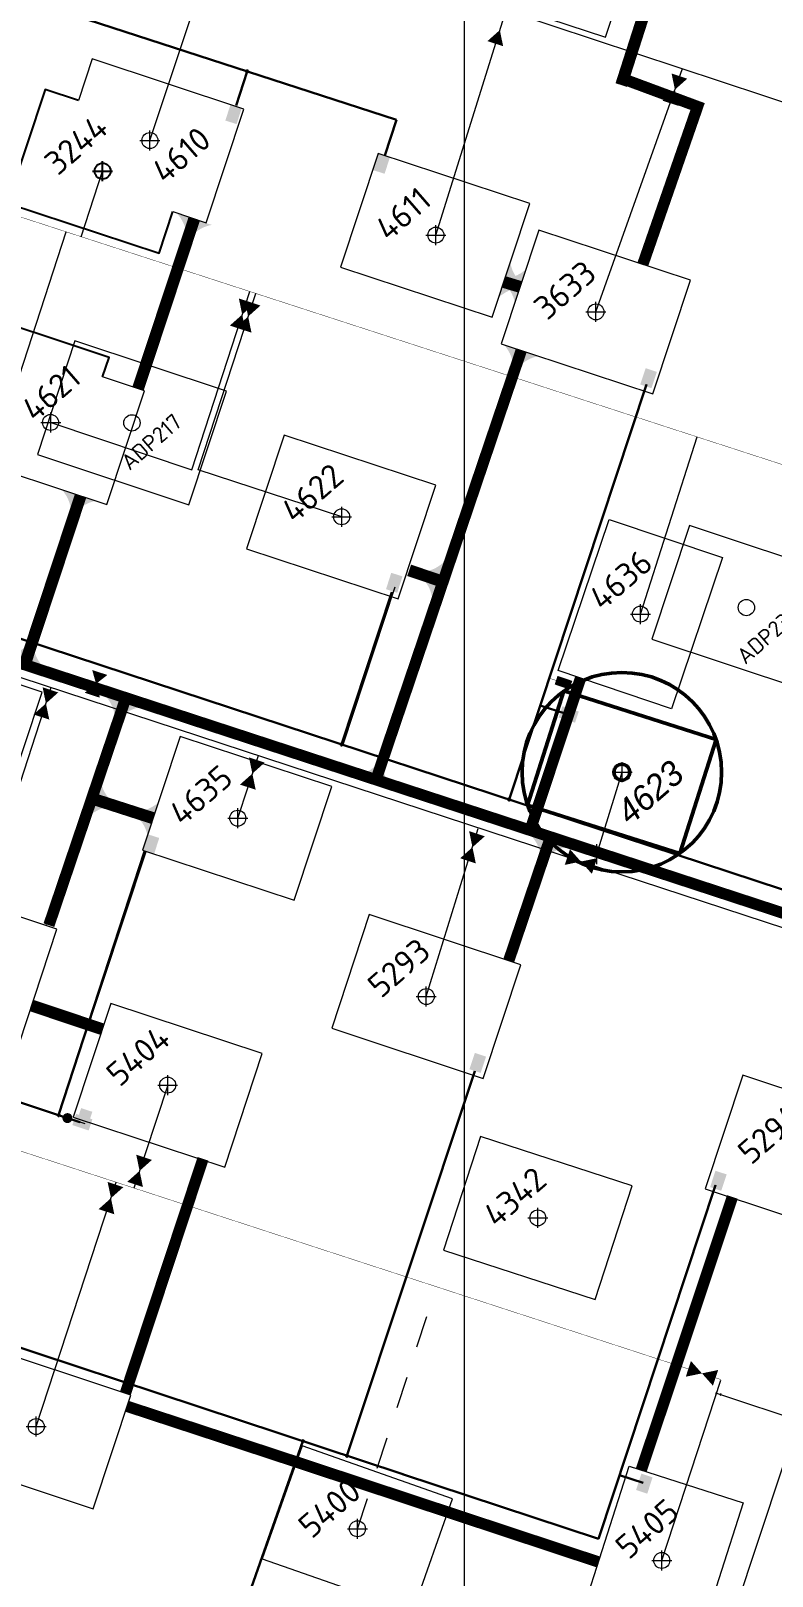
# Model space of a CAD drawing. Header units: millimetres. Extents: x 519 to 9564855, y -810 to 5021775.
# Drawn here: x 9544783 to 9545154, y 4996223 to 4996998 of the extents above; entities that cross this region are included whole.
import ezdxf

# ---------------------------------------------------------------- set-up
doc = ezdxf.new("R2010")
doc.units = ezdxf.units.MM
doc.header["$LTSCALE"] = 2
doc.header["$MEASUREMENT"] = 0
doc.header["$PDMODE"] = 2
doc.header["$PDSIZE"] = 5
doc.linetypes.add('Punctir', pattern=[0.32, 0.16, -0.16])
for name, color, linetype in [('160 скважин на 2012 год', 7, 'Continuous'), ('164 скв. на 2011 год (измененные)', 121, 'Continuous'), ('Existing roads', 41, 'Continuous'), ('Future Roads', 44, 'Continuous'), ('GRID_PULKOVO', 7, 'Continuous'), ('OilColl&Flowlines', 3, 'Continuous'), ('Stage 10 wells', 7, 'Continuous'), ('Stage VII wells', 9, 'Continuous'), ('Скважины 2017г', 221, 'Continuous'), ('Скважины 2019г.', 241, 'Continuous'), ('Скважины на 2016 год.', 40, 'Continuous'), ('Скважины на 2025 год _ОСМОТР', 5, 'Continuous')]:
    doc.layers.add(name, color=color, linetype=linetype)
for name, color, linetype, lineweight in [('160 скважин на 2012 год - Электрика', 192, 'Continuous', 30), ('160 скважин на2012 год.Выкидные линии', 5, 'Continuous', 30), ('TX_OIL_New Steel', 244, 'Continuous', 50), ('неф.коллектор', 94, 'g5_122_n', 30), ('Скважины на 2022 год', 60, 'Continuous', 13), ('Скважины на 2023 год', 201, 'Continuous', 20), ('Скважины на 2026', 222, 'Continuous', 50), ('Электро', 1, 'Continuous', 30), ('Электроснаб', 1, 'Continuous', 18), ('Электроснабжене', 1, 'Continuous', 18)]:
    doc.layers.add(name, color=color, linetype=linetype, lineweight=lineweight)
doc.styles.add('Elect', font='isocpeur.ttf')
doc.styles.add('GeoApp', font='', dxfattribs={"height": 1})
doc.styles.add('Line_GUGK', font='')
doc.styles.get('GeoApp').set_extended_font_data('D431', italic=True)
doc.styles.get('Line_GUGK').set_extended_font_data('Bm431', italic=True)
doc.linetypes.add('g5_122_n', pattern='A,1,-1,1.5,-0.3,["Н",GeoApp,S=1,R=0,X=0,Y=-0.5],-1.5,1.5,-1,4,-1,4,-1,3', length=20.8)

msp = doc.modelspace()

# ---------------------------------------------------------------- hatches: boundary and pattern name
at = {"layer": '160 скважин на 2012 год - Электрика', "lineweight": 0, "ltscale": 7.5}
msp.add_hatch(color=1, dxfattribs=at).paths.add_polyline_path([(9544805.48369, 4996455.15724), (9544803.6267, 4996449.54501), (9544811.80856, 4996446.83778), (9544813.66555, 4996452.45001)])
at = {"layer": 'Existing roads', "lineweight": 0}
h = msp.add_hatch(color=256, dxfattribs=at)
edge = h.paths.add_edge_path()
edge.add_line((9544862.28637, 4996896.26312), (9544860.69914, 4996896.85989))
edge.add_arc((9544843.43215, 4996894.49903), 17.42763, 7.78557583, 43.05508234)
edge.add_line((9544856.16648, 4996906.3969), (9544864.75031, 4996903.72907))
edge.add_line((9544864.75031, 4996903.72907), (9544862.28637, 4996896.26312))
edge = h.paths.add_edge_path()
edge.add_line((9544863.81208, 4996895.6895), (9544862.28637, 4996896.26312))
edge.add_line((9544862.28637, 4996896.26312), (9544864.75031, 4996903.72907))
edge.add_line((9544864.75031, 4996903.72907), (9544873.51801, 4996900.81327))
edge.add_arc((9544876.38716, 4996883.62344), 17.42763, 99.4758585, 136.18342406)
h = msp.add_hatch(color=256, dxfattribs=at)
h.paths.add_polyline_path([(9545027.64177, 4996870.69771), (9545027.04139, 4996869.11183, 0.155118741), (9545017.49409, 4996864.6009), (9545020.2667, 4996873.15021)])
h.paths.add_polyline_path([(9545028.21887, 4996872.2221), (9545027.64177, 4996870.69771), (9545020.2667, 4996873.15021), (9545023.11719, 4996881.93967, 0.161550784)])
h = msp.add_hatch(color=256, dxfattribs=at)
h.paths.add_polyline_path([(9545020.95145, 4996872.56771), (9545021.54821, 4996874.15494, 0.155118741), (9545031.08522, 4996878.6876), (9545028.33208, 4996870.132)])
h.paths.add_polyline_path([(9545020.37782, 4996871.042), (9545020.95145, 4996872.56771), (9545028.33208, 4996870.132), (9545025.5016, 4996861.33607, 0.161550784)])
h = msp.add_hatch(color=256, dxfattribs=at)
h.paths.add_polyline_path([(9545026.0752, 4996830.47601), (9545024.48796, 4996831.07277, 0.155118741), (9545019.95531, 4996840.60978), (9545028.51091, 4996837.85664)])
h.paths.add_polyline_path([(9545027.6009, 4996829.90238), (9545026.0752, 4996830.47601), (9545028.51091, 4996837.85664), (9545037.30684, 4996835.02616, 0.161550784)])
h = msp.add_hatch(color=256, dxfattribs=at)
h.paths.add_polyline_path([(9544804.4231, 4996757.97458), (9544802.83586, 4996758.57134, 0.155118741), (9544798.30321, 4996768.10835), (9544806.8588, 4996765.35521)])
h.paths.add_polyline_path([(9544805.9488, 4996757.40095), (9544804.4231, 4996757.97458), (9544806.8588, 4996765.35521), (9544815.65474, 4996762.52473, 0.161550784)])
h = msp.add_hatch(color=256, dxfattribs=at)
h.paths.add_polyline_path([(9544979.33414, 4996725.41167), (9544979.93091, 4996726.99891, 0.155118741), (9544989.46792, 4996731.53157), (9544986.71477, 4996722.97597)])
h.paths.add_polyline_path([(9544978.76052, 4996723.88597), (9544979.33414, 4996725.41167), (9544986.71477, 4996722.97597), (9544983.88429, 4996714.18003, 0.161550784)])
h = msp.add_hatch(color=256, dxfattribs=at)
h.paths.add_polyline_path([(9544782.64686, 4996689.70432), (9544784.2341, 4996689.10756, 0.155118741), (9544788.76675, 4996679.57055), (9544780.21115, 4996682.32369)])
h.paths.add_polyline_path([(9544781.12116, 4996690.27795), (9544782.64686, 4996689.70432), (9544780.21115, 4996682.32369), (9544771.41522, 4996685.15417, 0.161550784)])
h = msp.add_hatch(color=256, dxfattribs=at)
h.paths.add_polyline_path([(9544826.3671, 4996654.49411), (9544824.77986, 4996655.09087, 0.155118741), (9544820.24721, 4996664.62788), (9544828.8028, 4996661.87474)])
h.paths.add_polyline_path([(9544827.8928, 4996653.92048), (9544826.3671, 4996654.49411), (9544828.8028, 4996661.87474), (9544837.59874, 4996659.04426, 0.161550784)])
h = msp.add_hatch(color=256, dxfattribs=at)
h.paths.add_polyline_path([(9544957.57645, 4996629.61543), (9544959.16369, 4996629.01867, 0.155118741), (9544963.69634, 4996619.48166), (9544955.14075, 4996622.2348)])
h.paths.add_polyline_path([(9544956.05075, 4996630.18906), (9544957.57645, 4996629.61543), (9544955.14075, 4996622.2348), (9544946.34481, 4996625.06528, 0.161550784)])
h = msp.add_hatch(color=256, dxfattribs=at)
h.paths.add_polyline_path([(9544822.45742, 4996610.68974), (9544821.86066, 4996609.1025, 0.155118741), (9544812.32365, 4996604.56985), (9544815.07679, 4996613.12544)])
h.paths.add_polyline_path([(9544823.03105, 4996612.21544), (9544822.45742, 4996610.68974), (9544815.07679, 4996613.12544), (9544817.90727, 4996621.92138, 0.161550784)])
h = msp.add_hatch(color=256, dxfattribs=at)
h.paths.add_polyline_path([(9544836.86575, 4996605.39399), (9544837.46251, 4996606.98123, 0.155118741), (9544846.99952, 4996611.51388), (9544844.24638, 4996602.95829)])
h.paths.add_polyline_path([(9544836.29212, 4996603.86829), (9544836.86575, 4996605.39399), (9544844.24638, 4996602.95829), (9544841.4159, 4996594.16235, 0.161550784)])
h = msp.add_hatch(color=256, dxfattribs=at)
h.paths.add_polyline_path([(9545039.82746, 4996584.26043), (9545038.24022, 4996584.85719, 0.155118741), (9545033.70757, 4996594.39421), (9545042.26317, 4996591.64106)])
h.paths.add_polyline_path([(9545041.35316, 4996583.6868), (9545039.82746, 4996584.26043), (9545042.26317, 4996591.64106), (9545051.0591, 4996588.81058, 0.161550784)])
at = {"layer": 'Скважины 2017г', "linetype": 'ByBlock', "lineweight": 0, "ltscale": 40}
h = msp.add_hatch(color=1, dxfattribs=at)
h.dxf.hatch_style = 1
h.set_gradient(color1=(255, 0, 0), color2=(255, 0, 0), tint=1)
h.paths.add_polyline_path([(9545054.16036, 4996672.23684), (9545046.7843, 4996674.75078), (9545045.32412, 4996670.46651), (9545052.70018, 4996667.95257)])
at = {"layer": 'Электро', "ltscale": 25}
for points in [[(9544888.557, 4996959.56348), (9544882.92488, 4996961.35924), (9544880.3069, 4996953.14839), (9544885.93902, 4996951.35263)], [(9544962.74045, 4996934.67343), (9544957.10833, 4996936.4692), (9544954.49036, 4996928.25834), (9544960.12248, 4996926.46258)]]:
    msp.add_hatch(color=256, dxfattribs=at).paths.add_polyline_path(points)
at = {"layer": 'Электро'}
for points in [[(9545088.22847, 4996820.81794), (9545093.8407, 4996818.96095), (9545096.54793, 4996827.14281), (9545090.9357, 4996828.9998)], [(9544847.16688, 4996593.49782), (9544841.53476, 4996595.29359), (9544838.91679, 4996587.08273), (9544844.54891, 4996585.28697)], [(9545002.62198, 4996477.56747), (9545008.23422, 4996475.71048), (9545010.94145, 4996483.89234), (9545005.32921, 4996485.74933)], [(9544805.34272, 4996449.8945), (9544810.95496, 4996448.03752), (9544813.66219, 4996456.21938), (9544808.04995, 4996458.07636)], [(9545123.23496, 4996418.48303), (9545128.84719, 4996416.62605), (9545131.55442, 4996424.80791), (9545125.94219, 4996426.66489)]]:
    msp.add_hatch(color=256, dxfattribs=at).paths.add_polyline_path(points)
at = {"layer": 'Электро', "ltscale": 7.5}
for points in [[(9544969.07218, 4996724.62472), (9544963.44006, 4996726.42049), (9544960.82209, 4996718.20963), (9544966.45421, 4996716.41387)], [(9545055.55255, 4996651.24113), (9545057.40954, 4996656.85336), (9545049.22768, 4996659.56059), (9545047.37069, 4996653.94835)]]:
    msp.add_hatch(color=256, dxfattribs=at).paths.add_polyline_path(points)
at = {"layer": 'Электро', "ltscale": 0.09}
msp.add_hatch(color=256, dxfattribs=at).paths.add_polyline_path([(9545086.11356, 4996266.62354), (9545091.72579, 4996264.76656), (9545094.43302, 4996272.94841), (9545088.82079, 4996274.8054)])
at = {"layer": 'Электроснаб', "lineweight": 0}
for points in [[(9545088.22847, 4996820.81794), (9545093.8407, 4996818.96095), (9545096.54793, 4996827.14281), (9545090.9357, 4996828.9998)], [(9544847.16688, 4996593.49782), (9544841.53476, 4996595.29359), (9544838.91679, 4996587.08273), (9544844.54891, 4996585.28697)], [(9545002.62198, 4996477.56747), (9545008.23422, 4996475.71048), (9545010.94145, 4996483.89234), (9545005.32921, 4996485.74933)], [(9544805.34272, 4996449.8945), (9544810.95496, 4996448.03752), (9544813.66219, 4996456.21938), (9544808.04995, 4996458.07636)], [(9545123.23496, 4996418.48303), (9545128.84719, 4996416.62605), (9545131.55442, 4996424.80791), (9545125.94219, 4996426.66489)]]:
    msp.add_hatch(color=1, dxfattribs=at).paths.add_polyline_path(points)
at = {"layer": 'Электроснаб', "lineweight": 0, "ltscale": 7.5}
for points in [[(9544969.07218, 4996724.62472), (9544963.44006, 4996726.42049), (9544960.82209, 4996718.20963), (9544966.45421, 4996716.41387)], [(9545055.55255, 4996651.24113), (9545057.40954, 4996656.85336), (9545049.22768, 4996659.56059), (9545047.37069, 4996653.94835)]]:
    msp.add_hatch(color=1, dxfattribs=at).paths.add_polyline_path(points)
at = {"layer": 'Электроснаб', "lineweight": 0, "ltscale": 0.09}
msp.add_hatch(color=1, dxfattribs=at).paths.add_polyline_path([(9545086.11356, 4996266.62354), (9545091.72579, 4996264.76656), (9545094.43302, 4996272.94841), (9545088.82079, 4996274.8054)])
at = {"layer": 'Электроснабжене', "lineweight": 0}
for points in [[(9545088.22847, 4996820.81794), (9545093.8407, 4996818.96095), (9545096.54793, 4996827.14281), (9545090.9357, 4996828.9998)], [(9544847.16688, 4996593.49782), (9544841.53476, 4996595.29359), (9544838.91679, 4996587.08273), (9544844.54891, 4996585.28697)], [(9545002.62198, 4996477.56747), (9545008.23422, 4996475.71048), (9545010.94145, 4996483.89234), (9545005.32921, 4996485.74933)], [(9544805.34272, 4996449.8945), (9544810.95496, 4996448.03752), (9544813.66219, 4996456.21938), (9544808.04995, 4996458.07636)], [(9545123.23496, 4996418.48303), (9545128.84719, 4996416.62605), (9545131.55442, 4996424.80791), (9545125.94219, 4996426.66489)]]:
    msp.add_hatch(color=1, dxfattribs=at).paths.add_polyline_path(points)
at = {"layer": 'Электроснабжене', "lineweight": 0, "ltscale": 7.5}
for points in [[(9544969.07218, 4996724.62472), (9544963.44006, 4996726.42049), (9544960.82209, 4996718.20963), (9544966.45421, 4996716.41387)], [(9545055.55255, 4996651.24113), (9545057.40954, 4996656.85336), (9545049.22768, 4996659.56059), (9545047.37069, 4996653.94835)]]:
    msp.add_hatch(color=1, dxfattribs=at).paths.add_polyline_path(points)
at = {"layer": 'Электроснабжене', "lineweight": 0, "ltscale": 0.09}
msp.add_hatch(color=1, dxfattribs=at).paths.add_polyline_path([(9545086.11356, 4996266.62354), (9545091.72579, 4996264.76656), (9545094.43302, 4996272.94841), (9545088.82079, 4996274.8054)])

# ---------------------------------------------------------------- linework, layer by layer
at = {"color": 1, "linetype": 'ByBlock', "lineweight": 0, "ltscale": 80}
for p, q in [((9544965.22869, 4996719.23239), (9544939.22527, 4996640.24107, 0)), ((9544840.43939, 4996586.49611, 0), (9544796.74605, 4996454.54198, 0)), ((9544796.74605, 4996454.54198, 0), (9544763.51778, 4996465.53662, 0))]:
    msp.add_line(p, q, dxfattribs=at)
at = {"color": 3, "linetype": 'ByBlock', "lineweight": 0, "ltscale": 80}
msp.add_lwpolyline([(9544886.5, 4996603.4), (9544896.8388, 4996634.83639)], dxfattribs=at)
at = {"layer": '160 скважин на 2012 год', "color": 0, "linetype": 'ByBlock', "lineweight": 0, "elevation": 0.00005}
msp.add_lwpolyline([(9544803.99218, 4996453.5859), (9544879.9727, 4996428.44532), (9544898.82814, 4996485.43072), (9544822.84761, 4996510.5713)], close=True, dxfattribs=at)
at = {"layer": '160 скважин на 2012 год', "color": 0, "linetype": 'ByBlock', "lineweight": 0}
msp.add_lwpolyline([(9544738.09218, 4996282.3859), (9544814.0727, 4996257.24532), (9544832.92814, 4996314.23072), (9544756.94761, 4996339.3713)], close=True, dxfattribs=at)
for centre in [(9544851.4, 4996469.6), (9544785.5, 4996298.4)]:
    msp.add_circle(centre, 4, dxfattribs=at)
for p in [(9544851.4, 4996469.6), (9544785.5, 4996298.4)]:
    msp.add_point(p, dxfattribs=at)
at = {"layer": '160 скважин на 2012 год - Электрика', "color": 1, "lineweight": 0, "ltscale": 7.5}
msp.add_line((9544796.74605, 4996454.54198, 0), (9544809.8758, 4996450.33506, 0), dxfattribs=at)
at = {"layer": '160 скважин на 2012 год - Электрика', "color": 1, "lineweight": 0, "ltscale": 7.5, "const_width": 2.5, "elevation": 0}
msp.add_lwpolyline([(9544799.98316, 4996453.43781, 1), (9544802.3608, 4996452.66527, 1)], format="xyb", close=True, dxfattribs=at)
at = {"layer": '160 скважин на2012 год.Выкидные линии', "color": 3, "linetype": 'ByBlock', "lineweight": 0, "ltscale": 80, "const_width": 0.2, "elevation": -593.44551}
msp.add_lwpolyline([(9544575.62731, 4996502.5003), (9545128.65698, 4996321.97852)], dxfattribs=at)
at = {"layer": '160 скважин на2012 год.Выкидные линии', "color": 3, "linetype": 'ByBlock', "lineweight": 0, "ltscale": 80}
for points in [[(9544851.4, 4996469.6), (9544834.50981, 4996417.99501)], [(9544785.5, 4996298.4), (9544825.59398, 4996420.90535)]]:
    msp.add_lwpolyline(points, dxfattribs=at)
at = {"layer": '164 скв. на 2011 год (измененные)', "color": 0, "linetype": 'ByBlock', "lineweight": 0}
for points in [[(9544853.96417, 4996907.49529), (9544870.76255, 4996901.93702), (9544889.61798, 4996958.92241), (9544813.63745, 4996984.06299), (9544806.73583, 4996963.20471)], [(9544748.23581, 4996795.61128), (9544744.98202, 4996785.7776), (9544820.96255, 4996760.63702), (9544839.81798, 4996817.62241), (9544818.76419, 4996824.58873)]]:
    msp.add_lwpolyline(points, dxfattribs=at)
for points in [[(9544938.08202, 4996879.6776), (9545014.06255, 4996854.53702), (9545032.91798, 4996911.52241), (9544956.93745, 4996936.66299)], [(9544890.88202, 4996738.4776), (9544966.86254, 4996713.33702), (9544985.71798, 4996770.32241), (9544909.73745, 4996795.46299)], [(9544693.68202, 4996634.78845), (9544769.66255, 4996609.64787), (9544788.51798, 4996666.63326), (9544712.53745, 4996691.77384)], [(9544838.78202, 4996587.3776), (9544914.76254, 4996562.23702), (9544933.61798, 4996619.22241), (9544857.63745, 4996644.36299)]]:
    msp.add_lwpolyline(points, close=True, dxfattribs=at)
for centre in [(9544842.5, 4996943.1), (9544985.8, 4996895.7), (9544792.7, 4996801.8), (9544938.6, 4996754.5), (9544886.5, 4996603.4)]:
    msp.add_circle(centre, 4, dxfattribs=at)
for p in [(9544842.5, 4996943.1), (9544792.8, 4996801.8), (9544938.6, 4996754.5), (9544886.5, 4996603.4)]:
    msp.add_point(p, dxfattribs=at)
at = {"layer": '164 скв. на 2011 год (измененные)', "color": 0, "linetype": 'ByBlock', "lineweight": 0, "ltscale": 80}
msp.add_point((9544985.8, 4996895.7), dxfattribs=at)
at = {"layer": 'Existing roads', "linetype": 'ByBlock', "lineweight": 0}
for p, q in [((9544790.60104, 4996550.17802), (9544824.52669, 4996650.44818, 0.00001)), ((9545021.54626, 4996532.19614), (9545037.20901, 4996578.48873, 0.00005))]:
    msp.add_line(p, q, dxfattribs=at)
at = {"layer": 'Existing roads', "linetype": 'ByBlock', "lineweight": 0, "ltscale": 80, "const_width": 6}
for points in [[(9545078.68768, 4996970.94202), (9545371.1545, 4997882.99985)], [(9544836.532, 4996818.70968), (9544864.68653, 4996903.78542)], [(9545019.90849, 4996872.20478), (9545028.00974, 4996869.77029)], [(9544779.51416, 4996679.65351), (9544807.75602, 4996765.00682)], [(9544972.40706, 4996727.67823), (9544989.3681, 4996721.93959)], [(9544844.08728, 4996603.41352), (9544812.09437, 4996613.70341)], [(9544818.98556, 4996497.48598), (9544783.23297, 4996509.48543)]]:
    msp.add_lwpolyline(points, dxfattribs=at)
at = {"layer": 'Existing roads', "lineweight": 0, "const_width": 5.7, "flags": 128}
for points in [[(9543729.41057, 4997024.58201), (9545588.44798, 4996415.33081)], [(9545119.59212, 4996959.20099), (9545077.4213, 4996974.85814)], [(9545089.51121, 4996881.03273), (9545116.96019, 4996960.14544)], [(9545028.56045, 4996837.77592), (9544955.50237, 4996621.8465)], [(9545032.77546, 4996596.56854), (9545058.32299, 4996673.5763)], [(9544791.86914, 4996549.75842), (9544830.18577, 4996663.0065)], [(9545022.30979, 4996531.9435), (9545043.00269, 4996593.10313)], [(9544831.0549, 4996308.56936), (9544905.4422, 4996284.1195), (9545067.24176, 4996230.53537)]]:
    msp.add_lwpolyline(points, dxfattribs=at)
at = {"layer": 'Existing roads', "lineweight": 0, "const_width": 5.7, "elevation": 0.00005, "flags": 128}
msp.add_lwpolyline([(9544830.20764, 4996315.13088), (9544869.09076, 4996432.64449)], dxfattribs=at)
at = {"layer": 'Future Roads', "linetype": 'ByBlock', "lineweight": 0}
for p, q in [((9544831.0549, 4996308.56936), (9544905.4422, 4996284.1195)), ((9544905.4422, 4996284.1195), (9545067.35864, 4996230.90035))]:
    msp.add_line(p, q, dxfattribs=at)
at = {"layer": 'Future Roads', "linetype": 'ByBlock', "lineweight": 0, "ltscale": 25, "const_width": 5.7, "flags": 128}
msp.add_lwpolyline([(9545088.74859, 4996276.60083), (9545134.42463, 4996413.49733)], dxfattribs=at)
at = {"layer": 'GRID_PULKOVO', "lineweight": 0}
msp.add_line((9545000, 5010000), (9545000, 4992000), dxfattribs=at)
at = {"layer": 'OilColl&Flowlines', "lineweight": 0}
for p, q in [((9544570.72807, 4997157.49715, 0), (9545488.65414, 4996853.63806, 0)), ((9543451.83839, 4997110.06803, 0), (9545057.55154, 4996581.9812, 0)), ((9545066, 4996857.2), (9545109.36602, 4996979.19299, 0)), ((9544748.5, 4996531.9), (9544793.0201, 4996668.98028, 0)), ((9544981, 4996514), (9545007.05716, 4996598.20615, 0))]:
    msp.add_line(p, q, dxfattribs=at)
at = {"layer": 'OilColl&Flowlines', "linetype": 'ByBlock', "lineweight": 0, "ltscale": 200}
for p, q in [((9544842.5, 4996943.1), (9544879.62291, 4997055.24436, 0)), ((9544985.8, 4996895.7), (9545020.95688, 4997008.45888)), ((9544808.10408, 4996894.90339, 0), (9544818.8, 4996927.8)), ((9544774.9, 4996818.6), (9544800.51171, 4996897.37196, 0)), ((9544863.42906, 4996778.01078), (9544892.51209, 4996867.45919, 0)), ((9544866.72215, 4996777.9938), (9544895.49533, 4996866.48923, 0)), ((9544792.8, 4996801.8), (9544863.42906, 4996778.01078)), ((9544938.6, 4996754.5), (9544866.72215, 4996777.9938))]:
    msp.add_line(p, q, dxfattribs=at)
at = {"layer": 'OilColl&Flowlines', "linetype": 'ByBlock', "lineweight": 0, "ltscale": 25}
msp.add_line((9545057.55154, 4996581.9812, 0), (9545216.14878, 4996529.9547, -25.9963), dxfattribs=at)
at = {"layer": 'OilColl&Flowlines', "linetype": 'ByBlock', "lineweight": 0, "ltscale": 200, "const_width": 0.2, "elevation": 0}
msp.add_lwpolyline([(9544184.05278, 4997097.80585), (9545238.61167, 4996754.92925)], dxfattribs=at)
at = {"layer": 'OilColl&Flowlines', "lineweight": 0, "elevation": 0}
msp.add_lwpolyline([(9544813.62377, 4996665.04483, 8, 0, 0), (9544815.50657, 4996670.76872, 0, 8, 0), (9544817.37393, 4996676.4457, 8, 8, 0)], format="xyseb", dxfattribs=at)
at = {"layer": 'OilColl&Flowlines', "linetype": 'ByBlock', "lineweight": 0}
msp.add_solid([(9545019.526, 4996990.38635), (9545011.6689, 4996992.98612), (9545017.84892, 4996998.49069)], dxfattribs=at)
at = {"layer": 'OilColl&Flowlines', "lineweight": 0}
for points in [[(9545111.78729, 4996974.1238, 0), (9545105.60727, 4996968.61924, 0), (9545103.93018, 4996976.72358, 0)], [(9545107.28435, 4996960.5149, 0), (9545099.42724, 4996963.11467, 0), (9545105.60727, 4996968.61924, 0)], [(9544894.92459, 4996861.37629, 0), (9544888.74457, 4996855.87172, 0), (9544887.06749, 4996863.97606, 0)], [(9544897.90783, 4996860.40632, 0), (9544891.72781, 4996854.90176, 0), (9544890.05072, 4996863.0061, 0)], [(9544890.42165, 4996847.76738, 0), (9544882.56454, 4996850.36715, 0), (9544888.74457, 4996855.87172, 0)], [(9544893.40489, 4996846.79742, 0), (9544885.54778, 4996849.39719, 0), (9544891.72781, 4996854.90176, 0)], [(9544796.56488, 4996666.42683, 0), (9544790.38485, 4996660.92226, 0), (9544788.70777, 4996669.02661, 0)], [(9544792.06194, 4996652.81792, 0), (9544784.20483, 4996655.4177, 0), (9544790.38485, 4996660.92226, 0)], [(9544900.0154, 4996631.26377), (9544893.83538, 4996625.7592), (9544892.15829, 4996633.86354)], [(9544895.51246, 4996617.65486), (9544887.65535, 4996620.25463), (9544893.83538, 4996625.7592)], [(9545010.33377, 4996594.32808, 0), (9545004.15375, 4996588.82351, 0), (9545002.47667, 4996596.92785, 0)], [(9545005.83083, 4996580.71917, 0), (9544997.97373, 4996583.31895, 0), (9545004.15375, 4996588.82351, 0)], [(9545050.38813, 4996579.99529, 0), (9545052.9879, 4996587.8524, 0), (9545058.49247, 4996581.67238, 0)], [(9545063.99704, 4996575.49235, 0), (9545058.49247, 4996581.67238, 0), (9545066.59681, 4996583.34946, 0)], [(9544843.50582, 4996432.10332), (9544837.3258, 4996426.59875), (9544835.64871, 4996434.70309)], [(9544829.16337, 4996418.43323), (9544822.98334, 4996412.92866), (9544821.30626, 4996421.033)], [(9544839.00288, 4996418.49441), (9544831.14577, 4996421.09418), (9544837.3258, 4996426.59875)], [(9544824.66043, 4996404.82432), (9544816.80332, 4996407.42409), (9544822.98334, 4996412.92866)], [(9545111.04083, 4996323.40631, -593.44551), (9545113.6406, 4996331.26342, -593.44551), (9545119.14517, 4996325.08339, -593.44551)], [(9545124.64974, 4996318.90337, -593.44551), (9545119.14517, 4996325.08339, -593.44551), (9545127.24951, 4996326.76048, -593.44551)]]:
    msp.add_solid(points, dxfattribs=at)
at = {"layer": 'Stage 10 wells', "color": 0, "linetype": 'ByBlock', "lineweight": 0}
msp.add_lwpolyline([(9545120.78202, 4996417.57759), (9545196.76255, 4996392.43701), (9545215.61798, 4996449.42241), (9545139.63745, 4996474.56299)], close=True, dxfattribs=at)
at = {"layer": 'Stage VII wells', "color": 252, "lineweight": 0, "true_color": 0x939598}
msp.add_lwpolyline([(9544999.92629, 4997035.32253), (9544994.88202, 4997020.07759), (9545070.86255, 4996994.93701), (9545089.71798, 4997051.92241), (9545038.17371, 4997068.97747)], dxfattribs=at)
at = {"layer": 'Stage VII wells', "color": 0, "linetype": 'ByBlock', "lineweight": 0}
for points in [[(9545018.58202, 4996841.2776), (9545094.56255, 4996816.13702), (9545113.41798, 4996873.12241), (9545037.43745, 4996898.26299)], [(9544933.58202, 4996498.0776), (9545009.56255, 4996472.93702), (9545028.41798, 4996529.92241), (9544952.43745, 4996555.06299)]]:
    msp.add_lwpolyline(points, close=True, dxfattribs=at)
msp.add_lwpolyline([(9544727.73337, 4996507.15915), (9544777.06255, 4996490.83702), (9544795.91798, 4996547.82241), (9544719.93745, 4996572.96299), (9544714.94768, 4996557.88277)], dxfattribs=at)
for centre in [(9545066, 4996857.2), (9544981, 4996514)]:
    msp.add_circle(centre, 4, dxfattribs=at)
at = {"layer": 'Stage VII wells', "color": 0, "linetype": 'ByBlock', "lineweight": 0, "ltscale": 80}
for p in [(9545066, 4996857.2), (9544981, 4996514)]:
    msp.add_point(p, dxfattribs=at)
at = {"layer": 'TX_OIL_New Steel', "color": 3, "linetype": 'ByBlock', "lineweight": 0, "ltscale": 1.5}
for p, q in [((9545240.16587, 4996522.00082, -26.01996), (9545055.8008, 4995964.78536, 559.15513)), ((9545125.9548, 4996315.2939, -51.4517), (9545409.24565, 4996221.54277))]:
    msp.add_line(p, q, dxfattribs=at)
at = {"layer": 'неф.коллектор', "lineweight": 0, "ltscale": 5, "elevation": -51.4517}
msp.add_lwpolyline([(9545125.9548, 4996315.2939, 1.6, 0, 0), (9545127.3633, 4996314.83625, 0, 1.6, 0), (9545128.77288, 4996314.37825, 1.6, 1.6, 0)], format="xyseb", dxfattribs=at)
at = {"layer": 'Скважины 2017г', "color": 3, "linetype": 'ByBlock', "lineweight": 0, "ltscale": 5}
msp.add_lwpolyline([(9545088.3, 4996705.7), (9545116.73809, 4996794.55492)], dxfattribs=at)
at = {"layer": 'Скважины 2017г', "color": 0, "linetype": 'ByBlock', "lineweight": 0}
for points in [[(9545072.64166, 4996753.20583), (9545129.52127, 4996734.03364), (9545103.95834, 4996658.19417), (9545047.07873, 4996677.36636), (9545072.64166, 4996753.20583)], [(9545082.62246, 4996278.56271), (9545139.78649, 4996260.256), (9545115.37754, 4996184.03729), (9545058.21351, 4996202.344), (9545082.62246, 4996278.56271)]]:
    msp.add_lwpolyline(points, dxfattribs=at)
at = {"layer": 'Скважины 2017г', "color": 1, "linetype": 'ByBlock', "lineweight": 0, "ltscale": 40, "const_width": 0.2, "elevation": 0}
msp.add_lwpolyline([(9545042.60785, 4996673.58777), (9545048.75992, 4996671.58899), (9545050.69258, 4996671.00492)], dxfattribs=at)
at = {"layer": 'Скважины 2017г', "color": 3, "linetype": 'ByBlock', "lineweight": 0}
msp.add_lwpolyline([(9545099, 4996231.3), (9545128.55355, 4996321.66226)], dxfattribs=at)
at = {"layer": 'Скважины 2017г', "color": 0, "linetype": 'ByBlock', "lineweight": 0}
for centre in [(9545088.3, 4996705.7), (9545099, 4996231.3)]:
    msp.add_circle(centre, 4, dxfattribs=at)
for p in [(9545088.3, 4996705.7), (9545099, 4996231.3)]:
    msp.add_point(p, dxfattribs=at)
at = {"layer": 'Скважины 2019г.', "color": 5, "linetype": 'Punctir', "lineweight": 0, "ltscale": 50}
msp.add_line((9544946.5, 4996247.2), (9544986.09189, 4996368.25525, -593.44551), dxfattribs=at)
at = {"layer": 'Скважины 2019г.', "color": 0, "linetype": 'ByBlock', "lineweight": 0}
msp.add_lwpolyline([(9544898.81274, 4996232.1692), (9544974.282, 4996205.62885), (9544994.18726, 4996262.2308), (9544918.718, 4996288.77115)], close=True, dxfattribs=at)
msp.add_circle((9544946.5, 4996247.2), 4, dxfattribs=at)
msp.add_point((9544946.5, 4996247.2), dxfattribs=at)
at = {"layer": 'Скважины на 2016 год.', "color": 254, "lineweight": 0, "true_color": 0xfeeab9}
for points in [[(9544786.08202, 4996785.67759), (9544862.06255, 4996760.53701), (9544880.91798, 4996817.52241), (9544804.93745, 4996842.66299)], [(9545093.98202, 4996693.07759), (9545169.96255, 4996667.93701), (9545188.81798, 4996724.92241), (9545112.83745, 4996750.06299)]]:
    msp.add_lwpolyline(points, close=True, dxfattribs=at)
for centre in [(9544833.5, 4996801.6), (9545141.4, 4996709)]:
    msp.add_circle(centre, 4.0951, dxfattribs=at)
at = {"layer": 'Скважины на 2022 год', "color": 0, "linetype": 'ByBlock', "lineweight": 0}
msp.add_point((9545036.9, 4996403), dxfattribs=at)
at = {"layer": 'Скважины на 2023 год', "color": 0, "linetype": 'ByBlock', "lineweight": 0}
msp.add_lwpolyline([(9544989.58723, 4996386.82898), (9545065.67175, 4996362.10762), (9545084.21277, 4996419.17102), (9545008.12825, 4996443.89238)], close=True, dxfattribs=at)
msp.add_circle((9545036.9, 4996403), 4, dxfattribs=at)
at = {"layer": 'Скважины на 2025 год _ОСМОТР', "color": 0, "linetype": 'ByBlock', "lineweight": -2}
for points in [[(9544806.73583, 4996963.20471), (9544789.93745, 4996968.76299), (9544771.08202, 4996911.7776), (9544847.06254, 4996886.63702), (9544853.96417, 4996907.49529)], [(9544818.76419, 4996824.58873), (9544822.01798, 4996834.42241), (9544746.03745, 4996859.56299), (9544727.18202, 4996802.5776), (9544748.23581, 4996795.61128)]]:
    msp.add_lwpolyline(points, dxfattribs=at)
msp.add_circle((9544818.8, 4996927.8), 4, dxfattribs=at)
msp.add_point((9544818.8, 4996927.8), dxfattribs=at)
at = {"layer": 'Скважины на 2026', "lineweight": 0}
msp.add_line((9545066.5, 4996585.3), (9545079.1, 4996626.41), dxfattribs=at)
at = {"layer": 'Скважины на 2026', "linetype": 'ByBlock', "ltscale": 50, "elevation": 0}
msp.add_lwpolyline([(9545031.78232, 4996610.00224), (9545108.00497, 4996585.71011), (9545126.22406, 4996642.8771), (9545050.00141, 4996667.16923)], close=True, dxfattribs=at)
at = {"layer": 'Скважины на 2026', "linetype": 'ByBlock', "ltscale": 50}
msp.add_circle((9545079.00319, 4996626.43967, 0), 50, dxfattribs=at)
at = {"layer": 'Скважины на 2026', "linetype": 'ByBlock'}
msp.add_circle((9545079.00319, 4996626.43967, 0), 4, dxfattribs=at)
at = {"layer": 'Скважины на 2026', "linetype": 'ByBlock', "lineweight": 0}
for p in [(9545079.1, 4996626.41), (9545066.5, 4996585.3)]:
    msp.add_point(p, dxfattribs=at)
at = {"layer": 'Электро', "ltscale": 25}
for p, q in [((9544472.20058, 4997113.95019), (9544966.07687, 4996953.48005)), ((9544885.66678, 4996960.6404), (9544891.24089, 4996977.79574)), ((9544960.25573, 4996935.56443), (9544966.07687, 4996953.48005)), ((9544796.74541, 4996454.5416, 0), (9544807.3613, 4996451.09229, 0))]:
    msp.add_line(p, q, dxfattribs=at)
at = {"layer": 'Электро', "ltscale": 7.5}
for p, q in [((9545091.2917, 4996820.74447), (9545022.50591, 4996612.82563, 0)), ((9544554.07698, 4996767.02931, 0), (9545649.64815, 4996406.13732, 0)), ((9544963.73741, 4996716.72209), (9544938.5843, 4996640.3139, 0)), ((9545038.09661, 4996659.95164, 0), (9545050.61756, 4996655.88334, 0))]:
    msp.add_line(p, q, dxfattribs=at)
at = {"layer": 'Электро'}
for p, q in [((9544839.85283, 4996586.6902), (9544796.74541, 4996454.5416, 0)), ((9544214.23735, 4996524.49182, 0), (9544969.29917, 4996274.47184, 0)), ((9545005.38631, 4996476.66666, 0), (9544941.2465, 4996283.76079, 0)), ((9544796.74541, 4996454.5416, 0), (9544763.51778, 4996465.53662, 0)), ((9544884.90904, 4996193.74718), (9544919.20927, 4996291.05787, 0))]:
    msp.add_line(p, q, dxfattribs=at)
at = {"layer": 'Электро', "ltscale": 0.09}
for p, q in [((9545126.01528, 4996419.48905), (9545067.30508, 4996242.05351, 0)), ((9544969.1508, 4996274.53098, 0), (9545067.30508, 4996242.05351, 0)), ((9545089.63259, 4996270.28741), (9545077.90771, 4996274.09705))]:
    msp.add_line(p, q, dxfattribs=at)
at = {"layer": 'Электро'}
for centre, start, end in [((9544891.24089, 4996977.79574), 342.00000014, 162.00000014), ((9544891.24089, 4996977.79574), 162.00000014, 342.00000014), ((9544938.58678, 4996640.31961, 0), 162.00000005, 342.00000005), ((9544938.58678, 4996640.31961, 0), 342.00000005, 162.00000005), ((9545022.5084, 4996612.83134, 0), 162.00000014, 342.00000014), ((9545022.5084, 4996612.83134, 0), 342.00000014, 162.00000014), ((9544796.74607, 4996454.54198, 0), 162, 342), ((9544796.74607, 4996454.54198, 0), 342, 162), ((9544919.20927, 4996291.05787, 0), 162, 342), ((9544919.20927, 4996291.05787, 0), 342, 162), ((9544941.2465, 4996283.76079, 0), 162, 342), ((9544941.2465, 4996283.76079, 0), 342, 162)]:
    msp.add_arc(centre, 0.5, start, end, dxfattribs=at)
at = {"layer": 'Электроснаб', "color": 1, "lineweight": 0, "ltscale": 7.5}
for p, q in [((9545091.2917, 4996820.74447), (9545022.50591, 4996612.82563, 0)), ((9544554.07698, 4996767.02931, 0), (9545649.64815, 4996406.13732, 0)), ((9544963.73741, 4996716.72209), (9544938.5843, 4996640.3139, 0)), ((9545038.09661, 4996659.95164, 0), (9545050.61756, 4996655.88334, 0))]:
    msp.add_line(p, q, dxfattribs=at)
at = {"layer": 'Электроснаб', "color": 1, "lineweight": 0}
for p, q in [((9544839.85283, 4996586.6902), (9544796.74541, 4996454.5416, 0)), ((9544214.23735, 4996524.49182, 0), (9544969.29917, 4996274.47184, 0)), ((9545005.38631, 4996476.66666, 0), (9544941.2465, 4996283.76079, 0)), ((9544796.74541, 4996454.5416, 0), (9544763.51778, 4996465.53662, 0)), ((9544884.90904, 4996193.74718), (9544919.20927, 4996291.05787, 0))]:
    msp.add_line(p, q, dxfattribs=at)
at = {"layer": 'Электроснаб', "color": 1, "lineweight": 0, "ltscale": 25}
msp.add_line((9544796.74541, 4996454.5416, 0), (9544807.3613, 4996451.09229, 0), dxfattribs=at)
at = {"layer": 'Электроснаб', "color": 1, "lineweight": 0, "ltscale": 0.09}
for p, q in [((9545126.01528, 4996419.48905), (9545067.30508, 4996242.05351, 0)), ((9544969.1508, 4996274.53098, 0), (9545067.30508, 4996242.05351, 0)), ((9545089.63259, 4996270.28741), (9545077.90771, 4996274.09705))]:
    msp.add_line(p, q, dxfattribs=at)
at = {"layer": 'Электроснаб', "color": 1, "lineweight": 0}
for centre, start, end in [((9544891.24089, 4996977.79574), 342.00000014, 162.00000014), ((9544891.24089, 4996977.79574), 162.00000014, 342.00000014), ((9544938.58678, 4996640.31961, 0), 162.00000005, 342.00000005), ((9544938.58678, 4996640.31961, 0), 342.00000005, 162.00000005), ((9545022.5084, 4996612.83134, 0), 162.00000014, 342.00000014), ((9545022.5084, 4996612.83134, 0), 342.00000014, 162.00000014), ((9544796.74607, 4996454.54198, 0), 162, 342), ((9544796.74607, 4996454.54198, 0), 342, 162), ((9544919.20927, 4996291.05787, 0), 162, 342), ((9544919.20927, 4996291.05787, 0), 342, 162), ((9544941.2465, 4996283.76079, 0), 162, 342), ((9544941.2465, 4996283.76079, 0), 342, 162)]:
    msp.add_arc(centre, 0.5, start, end, dxfattribs=at)
at = {"layer": 'Электроснабжене', "color": 1, "lineweight": 0, "ltscale": 7.5}
for p, q in [((9545091.2917, 4996820.74447), (9545022.50591, 4996612.82563, 0)), ((9544554.07698, 4996767.02931, 0), (9545649.64815, 4996406.13732, 0)), ((9544963.73741, 4996716.72209), (9544938.5843, 4996640.3139, 0)), ((9545038.09661, 4996659.95164, 0), (9545050.61756, 4996655.88334, 0))]:
    msp.add_line(p, q, dxfattribs=at)
at = {"layer": 'Электроснабжене', "color": 1, "lineweight": 0}
for p, q in [((9544839.85283, 4996586.6902), (9544796.74541, 4996454.5416, 0)), ((9544214.23735, 4996524.49182, 0), (9544969.29917, 4996274.47184, 0)), ((9545005.38631, 4996476.66666, 0), (9544941.2465, 4996283.76079, 0)), ((9544796.74541, 4996454.5416, 0), (9544763.51778, 4996465.53662, 0)), ((9544884.90904, 4996193.74718), (9544919.20927, 4996291.05787, 0))]:
    msp.add_line(p, q, dxfattribs=at)
at = {"layer": 'Электроснабжене', "color": 1, "lineweight": 0, "ltscale": 25}
msp.add_line((9544796.74541, 4996454.5416, 0), (9544807.3613, 4996451.09229, 0), dxfattribs=at)
at = {"layer": 'Электроснабжене', "color": 1, "lineweight": 0, "ltscale": 0.09}
for p in [(9545126.01528, 4996419.48905), (9544969.1508, 4996274.53098, 0)]:
    msp.add_line(p, (9545067.30508, 4996242.05351, 0), dxfattribs=at)
at = {"layer": 'Электроснабжене', "color": 1, "lineweight": 0}
for centre, start, end in [((9544891.24089, 4996977.79574), 342.00000014, 162.00000014), ((9544891.24089, 4996977.79574), 162.00000014, 342.00000014), ((9544938.58678, 4996640.31961, 0), 162.00000005, 342.00000005), ((9544938.58678, 4996640.31961, 0), 342.00000005, 162.00000005), ((9545022.5084, 4996612.83134, 0), 162.00000014, 342.00000014), ((9545022.5084, 4996612.83134, 0), 342.00000014, 162.00000014), ((9544796.74607, 4996454.54198, 0), 162, 342), ((9544796.74607, 4996454.54198, 0), 342, 162), ((9544919.20927, 4996291.05787, 0), 162, 342), ((9544919.20927, 4996291.05787, 0), 342, 162), ((9544941.2465, 4996283.76079, 0), 162, 342), ((9544941.2465, 4996283.76079, 0), 342, 162)]:
    msp.add_arc(centre, 0.5, start, end, dxfattribs=at)

# ---------------------------------------------------------------- texts
at = {"layer": '160 скважин на 2012 год', "color": 0, "linetype": 'ByBlock', "lineweight": 0, "style": 'Elect'}
msp.add_text('5404', height=12, rotation=41, dxfattribs=at).set_placement((9544827.32544, 4996468.23579))
at = {"layer": '164 скв. на 2011 год (измененные)', "color": 0, "linetype": 'ByBlock', "lineweight": 0, "style": 'Elect'}
for s, p in [('4610', (9544850.02496, 4996920.91027)), ('4611', (9544962.04624, 4996892.11747)), ('4621', (9544784.81979, 4996801.55051)), ('4622', (9544914.90851, 4996750.69077)), ('4635', (9544858.69862, 4996599.02293))]:
    msp.add_text(s, height=12, rotation=41, dxfattribs=at).set_placement(p)
at = {"layer": 'Stage 10 wells', "color": 0, "linetype": 'ByBlock', "lineweight": 0, "style": 'Elect'}
msp.add_text('5294', height=12, rotation=41, dxfattribs=at).set_placement((9545143.80821, 4996429.18077))
at = {"layer": 'Stage VII wells', "color": 0, "linetype": 'ByBlock', "lineweight": 0, "style": 'Elect'}
for s, p in [('3633', (9545041.6046, 4996852.55223)), ('5293', (9544958.31763, 4996512.63563))]:
    msp.add_text(s, height=12, rotation=41, dxfattribs=at).set_placement(p)
at = {"layer": 'Скважины 2017г', "color": 0, "linetype": 'ByBlock', "lineweight": 0, "style": 'Elect'}
for s, p in [('4636', (9545069.18274, 4996706.8951)), ('5405', (9545082.48223, 4996231.27089))]:
    msp.add_text(s, height=12, rotation=41, dxfattribs=at).set_placement(p)
at = {"layer": 'Скважины 2019г.', "color": 0, "linetype": 'ByBlock', "lineweight": 0, "style": 'Elect'}
msp.add_text('5400', height=12, rotation=41, dxfattribs=at).set_placement((9544923.56786, 4996241.73043))
at = {"layer": 'Скважины на 2016 год.', "color": 254, "lineweight": 0, "true_color": 0xfeeab9, "style": 'Elect'}
for s, p in [('ADP217', (9544832.29832, 4996777.35298)), ('ADP233', (9545140.90413, 4996680.07107))]:
    msp.add_text(s, height=8, rotation=41, dxfattribs=at).set_placement(p)
at = {"layer": 'Скважины на 2023 год', "color": 0, "linetype": 'ByBlock', "lineweight": 0, "style": 'Elect'}
msp.add_text('4342', height=12, rotation=41, dxfattribs=at).set_placement((9545016.15961, 4996397.6353))
at = {"layer": 'Скважины на 2025 год _ОСМОТР', "color": 0, "linetype": 'ByBlock', "lineweight": -2, "style": 'Elect'}
msp.add_text('3244', height=12, rotation=41, dxfattribs=at).set_placement((9544796.39862, 4996925.12989))
at = {"layer": 'Скважины на 2026', "linetype": 'ByBlock', "style": 'Line_GUGK'}
msp.add_text('4623', height=12.5, rotation=41, dxfattribs=at).set_placement((9545083.15785, 4996599.4939, 0))

doc.saveas('drawing.dxf')
